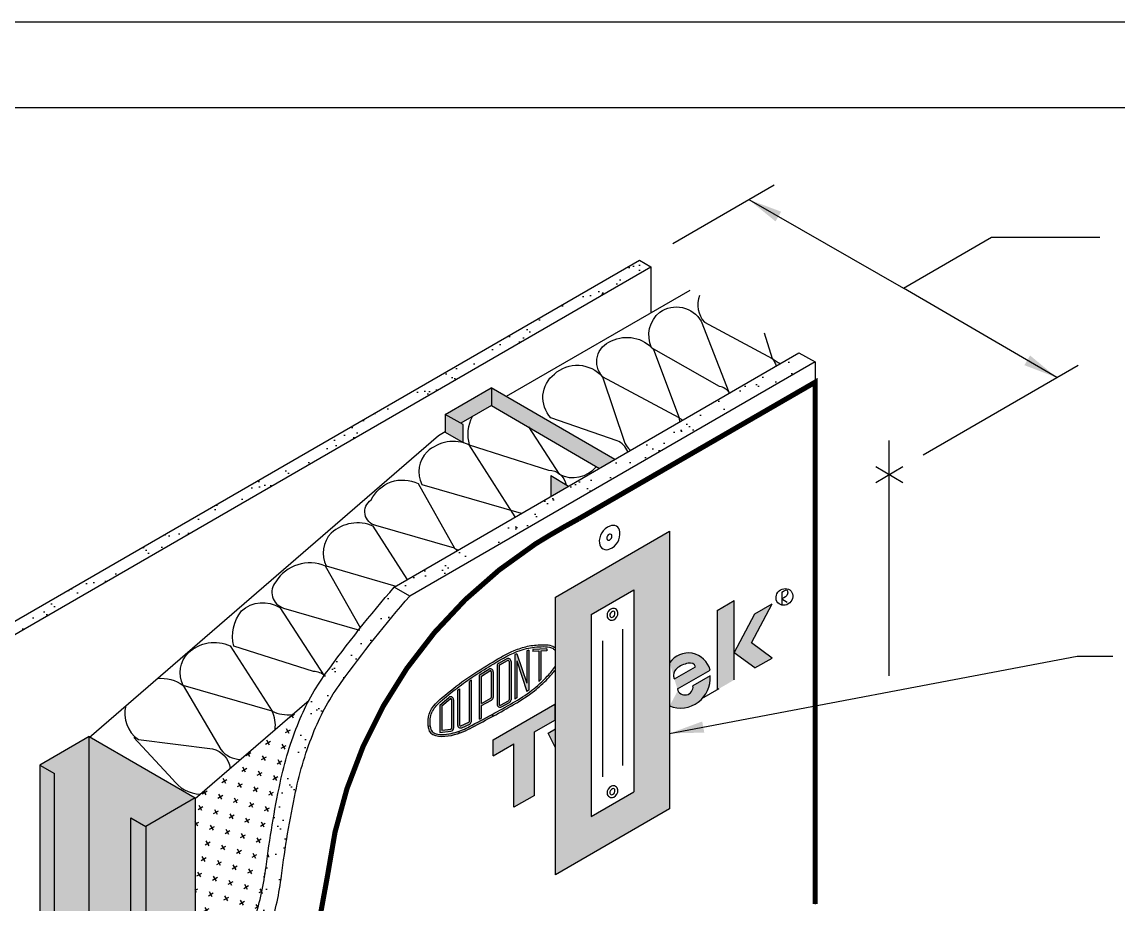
# Model space of a CAD drawing. Extents: x 0 to 51, y 0 to 66.
# Drawn here: x 12.06 to 31.29, y 50.54 to 66 of the extents above; entities that cross this region are included whole.
import ezdxf

# ---------------------------------------------------------------- set-up
doc = ezdxf.new("R2010")
doc.units = 0
doc.header["$LTSCALE"] = 1.5
doc.header["$MEASUREMENT"] = 0
doc.linetypes.add('DASHED', pattern=[0.75, 0.5, -0.25])
doc.layers.get('DEFPOINTS').update_dxf_attribs({"linetype": 'CONTINUOUS'})
for name, color, linetype in [('8X11-TTB$0$B', 5, 'CONTINUOUS'), ('CLADDING', 252, 'CONTINUOUS'), ('DUPONTLOGO', 242, 'CONTINUOUS'), ('FASTENING', 7, 'CONTINUOUS'), ('FLASHING', 124, 'CONTINUOUS'), ('INSULATION', 40, 'CONTINUOUS'), ('STRAIGHTFLASH', 253, 'CONTINUOUS'), ('STRUCTURE', 252, 'CONTINUOUS'), ('STRUCTURE_SHADING', 254, 'CONTINUOUS'), ('TEXT', 7, 'CONTINUOUS'), ('TYVEK', 160, 'DASHED')]:
    doc.layers.add(name, color=color, linetype=linetype)
doc.styles.add('DETAILS', font='sanss___.ttf', dxfattribs={"height": 1})
doc.dimstyles.new('TYVEKDETAILS', dxfattribs={"dimscale": 6, "dimtxt": 1.5, "dimasz": 0.1, "dimexe": 0.75, "dimexo": 0.75, "dimgap": 0.75, "dimtad": 0, "dimtih": 1, "dimtoh": 1, "dimdec": 4, "dimzin": 0, "dimtxsty": 'DETAILS', "dimcen": 0.0625, "dimazin": 3, "dimtfac": 1, "dimtdec": 4, "dimtofl": 0, "dimtmove": 0, "dimatfit": 3, "dimtolj": 1, "dimtzin": 0})
pattern_1 = [(37.50000000000001, (105.9140125984948, 2.98706549606915), (-0.01574833952740204, 0.4817059422532897), [0, -0.38, 0, -0.425, 0, -0.40625]), (7.499999999999999, (105.9140125984948, 2.98706549606915), (0.4424441763169318, 0.7055365163074351), [0, -0.205, 0, -0.3425, 0, -0.13125]), (327.5, (105.6065125984949, 2.98706549606915), (0.7785354654378738, 0.001414763384241124), [0, -0.125, 0, -0.45, 0, -0.5875]), (317.5, (105.6065125984949, 2.98706549606915), (0.7515316511430733, 0.2194188912335623), [0, -0.0625, 0, -0.295, 0, -0.3375])]

msp = doc.modelspace()

# ---------------------------------------------------------------- hatches: boundary and pattern name
at = {"layer": 'DUPONTLOGO'}
h = msp.add_hatch(color=182, dxfattribs=at)
h.paths.add_polyline_path([(25.21568468376127, 55.80102727000931), (24.91498141855858, 55.62741615889824), (24.55413750031497, 54.94371480739755), (24.91498141855858, 54.67668012256314), (25.21568468376147, 54.85029123367423), (24.85484076551805, 55.11732591850861)])
h.paths.add_polyline_path([(24.55413750031506, 55.4190828255653), (24.55413750031526, 55.8605437427786), (24.2534342351121, 55.68693263166746), (24.25343423511188, 54.2947356781186), (24.55413750031487, 54.46834678922987)])
for color, points in [(242, [(20.70762864911086, 54.12839889273315), (20.7423508713328, 54.15135761282821), (20.74235087133333, 54.80478223995964), (20.91596198244419, 54.26615121330473), (20.95068420466636, 54.28910993339998), (20.95068420466639, 54.99062499313263), (20.91596198244444, 54.97946548629821), (20.91596198244437, 54.40974252259343), (20.74235087133319, 54.92366795212587), (20.70762864911083, 54.91250844529137)]), (242, [(21.16050796329223, 54.97378179278495), (21.26318420466626, 54.97819315910216), (21.26318420466635, 55.0129474132879), (21.0201286491108, 55.00250481160478), (21.0201286491108, 54.96775055741905), (21.12578574107, 54.9722899925445), (21.12578574107, 54.44135180196805), (21.16050796329223, 54.4738684316349)]), (242, [(19.94373976022207, 54.46288785264237), (19.90901753799984, 54.43912085756706), (19.9090175379996, 53.74093463435356, -0.2934388249167285), (19.89887940574479, 53.72514740041429), (19.75999051685591, 53.6616029244355, -0.5462656304046162), (19.73540642688849, 53.67739015837478), (19.73540642688859, 54.31172628021238), (19.70068420466655, 54.28706463341585), (19.70068420466626, 53.67739015837471, 0.5462656304051842), (19.77443647456863, 53.63002845655689), (19.91332536345764, 53.69357293253577, 0.2934388249164255), (19.94373976022194, 53.74093463435356)]), (182, [(20.68652812290987, 53.34649258517648), (20.68652812290988, 52.23538147406539), (21.04737204115339, 52.44371480739872), (21.04737204115349, 53.55482591850982), (21.408215959397, 53.76315925184316), (21.408215959397, 54.04093702962094), (20.32568420466639, 53.41593702962094), (20.32568420466639, 53.13815925184317)])]:
    msp.add_hatch(color=color, dxfattribs=at).paths.add_polyline_path(points)
h = msp.add_hatch(color=242, dxfattribs=at)
h.paths.add_polyline_path([(20.63818420466626, 54.79236381918707, 0.5705986825332742), (20.56098078636604, 54.83798897608943), (20.42209189747703, 54.76152018284628, 0.2733997692986748), (20.3951286491107, 54.71589502594395), (20.39512864911096, 54.03950492112681, 0.5736723652123236), (20.47275359545469, 53.99411439771126), (20.61164248434345, 54.07226829382221, 0.2709125763483474), (20.63818420466639, 54.11765881723777)])
h.paths.add_polyline_path([(20.42985087133306, 54.03950492112686, 0.5736723652122874), (20.45572585344765, 54.02437474665501), (20.59461474233652, 54.102528642766, 0.2709125763482448), (20.60346198244417, 54.11765881723785), (20.60346198244417, 54.79236381918712, 0.5705986825362718), (20.57772750967735, 54.80757220482124), (20.43883862078859, 54.73110341157812, 0.2733997692978682), (20.42985087133319, 54.71589502594403)], flags=16)
at = {"layer": 'DUPONTLOGO', "linetype": 'CONTINUOUS'}
h = msp.add_hatch(color=182, dxfattribs=at)
edge = h.paths.add_edge_path()
edge.add_line((23.41979902778942, 54.76937574101766), (23.41979902778945, 54.01152984390595))
edge.add_arc((23.61186250281834, 54.49466395917173), 0.5199105228529559, 248.3203701714728, 364.6283260353746)
edge.add_line((24.13007765344705, 54.53661642551209), (23.82937438824412, 54.36300531440099))
edge.add_arc((23.6905038059066, 54.34422351108434), 0.1401349163293713, -165.32686731612318, 7.7023353979419085, ccw=False)
edge.add_line((23.55493916013687, 54.30872672824472), (24.13007765344729, 54.64078309217886))
edge.add_arc((23.74562614904097, 54.54317418067278), 0.3966490373689382, 14.24589333867995, 145.2301504435154)
edge = h.paths.add_edge_path(flags=16)
edge.add_spline(control_points=[(23.87290992266837, 54.69743752851016), (23.87045291662074, 54.75536295705473), (23.79082092956826, 54.76561559445109), (23.67635622991234, 54.74943814634757), (23.58270477551623, 54.70437125735593), (23.51564575970954, 54.64312598085846), (23.49026892112714, 54.59643416078171), (23.48886860424766, 54.5260539006969), (23.48886860424766, 54.50350260755623), (23.5049297374991, 54.48818710795592)], knot_values=[0.1693351350576057, 0.1693351350576057, 0.1693351350576057, 0.1693351350576057, 0.2476315647027177, 0.2476315647027177, 0.3623169319426805, 0.3623169319426805, 0.4770022991826433, 0.4770022991826433, 0.5437012250705168, 0.5437012250705168, 0.5437012250705168, 0.5437012250705168], degree=3, periodic=0)
edge.add_line((23.50492973749907, 54.48818710795612), (23.87290992266837, 54.69743752851016))
edge = h.paths.add_edge_path(flags=17)
edge.add_line((23.41979902778942, 54.76937574101805), (23.41979902778945, 54.01152984390656))
edge.add_line((23.58881177608174, 54.32828309217876), (23.55493916013687, 54.30872672824478))
at = {"layer": 'DUPONTLOGO'}
h = msp.add_hatch(color=242, dxfattribs=at)
h.paths.add_polyline_path([(20.0826286491107, 53.78103571938826), (20.11735087134164, 53.7997507950585), (20.11735087144181, 54.0172157420014), (20.29831249947323, 54.1147530061629, 0.2758007751185747), (20.32568420443258, 54.1606006782103), (20.3256842046261, 54.61133349259593, 0.5880955590562489), (20.24612560713983, 54.65558033963406), (20.08262864938104, 54.55405622197166)])
h.paths.add_polyline_path([(20.11735087145988, 54.05666047262537), (20.28183808055719, 54.14531812087618, 0.275800775116446), (20.29096198221022, 54.16060067822522), (20.29096198240387, 54.61133349261084, 0.588095559058059), (20.26444244990842, 54.62608244162357), (20.11735087167955, 54.53474531278671)], flags=16)
at = {"layer": 'DUPONTLOGO', "linetype": 'CONTINUOUS'}
h = msp.add_hatch(color=256, dxfattribs=at)
h.paths.add_polyline_path([(19.54545841366975, 54.16047683317903), (19.38818420466638, 54.02702339153929), (19.38818420466638, 53.54854005641098), (19.58487362060895, 53.57026194241409, 0.3823525855096849), (19.63123976022182, 53.62203053624344), (19.63123976022233, 54.1207638942775, 0.6390099729079668)])
h.paths.add_polyline_path([(19.5965175380001, 54.12076389427755), (19.59651753799948, 53.62203053624347, -0.3823525855078152), (19.58106215812861, 53.60477433830039), (19.42290642688861, 53.58730801583321), (19.42290642688852, 54.01094855073704), (19.56792375581592, 54.13400154057807, -0.6390099729076479)], flags=16)
at = {"layer": 'DUPONTLOGO'}
h = msp.add_hatch(color=242, dxfattribs=at)
edge = h.paths.add_edge_path()
edge.add_spline(control_points=[(20.30927798238839, 53.86321052094952), (20.17292870371909, 53.79011832150987), (20.03669189486656, 53.71647968045566), (19.84847370052235, 53.61948964829833), (19.7896419773637, 53.59108116065548), (19.72429641581775, 53.56775732813673)], knot_values=[0.2810519083259829, 0.2810519083259829, 0.2810519083259829, 0.2810519083259829, 0.4864092395876224, 0.4864092395876224, 0.5821236414411977, 0.5821236414411977, 0.5821236414411977, 0.5821236414411977], degree=3, periodic=0)
edge.add_line((19.72429641581768, 53.56775732813669), (19.73596745299669, 53.53505899484826))
edge.add_spline(control_points=[(19.73596745299668, 53.53505899484827), (19.81827278917423, 53.56444116819441), (20.00337378652709, 53.6598360086099), (20.20327145147644, 53.76698692710911), (20.32568420466642, 53.83260369628762)], knot_values=[0.2810600832013738, 0.2810600832013738, 0.2810600832013738, 0.2810600832013738, 0.3977592114784792, 0.5821236414411975, 0.5821236414411975, 0.5821236414411975, 0.5821236414411975], degree=3, periodic=0)
edge.add_line((20.32568414179623, 53.83260366275273), (20.30927798238842, 53.86321052094954))
h = msp.add_hatch(color=242, dxfattribs=at)
edge = h.paths.add_edge_path()
edge.add_line((19.73596745299666, 53.53505899484826), (19.72429641581774, 53.56775732813671))
edge.add_spline(control_points=[(19.72429641581775, 53.56775732813673), (19.70342506727791, 53.5603077045316), (19.68188920217283, 53.55337679775019), (19.56672478742302, 53.52092117139057), (19.44595045443873, 53.50252044582297), (19.31061586039427, 53.52392170242128), (19.27545116659474, 53.538845335323), (19.23359448947433, 53.58151980570604), (19.22544469385751, 53.61411264262349), (19.21816957852839, 53.65901796505315)], knot_values=[0.002358172592852481, 0.002358172592852481, 0.002358172592852481, 0.002358172592852481, 0.03292931765771284, 0.03292931765771284, 0.1592148645761484, 0.1592148645761484, 0.2213124727474919, 0.2213124727474919, 0.2810519083259829, 0.2810519083259829, 0.2810519083259829, 0.2810519083259829], degree=3, periodic=0)
edge.add_line((19.21816957852842, 53.65901796505317), (19.183864747085, 53.65358541123395))
edge.add_spline(control_points=[(19.18386474708499, 53.65358541123402), (19.18851074973414, 53.62423870115116), (19.21698212483667, 53.45908830884859), (19.51174680167862, 53.46730532755326), (19.69276601459886, 53.51963651787704), (19.73596745299668, 53.53505899484827)], knot_values=[0.002347442690703379, 0.002347442690703379, 0.002347442690703379, 0.002347442690703379, 0.04058508663443653, 0.2198056076657352, 0.2810600832013738, 0.2810600832013738, 0.2810600832013738, 0.2810600832013738], degree=3, periodic=0)
at = {"layer": 'DUPONTLOGO', "linetype": 'CONTINUOUS'}
msp.add_hatch(color=182, dxfattribs=at).paths.add_polyline_path([(21.41979902778945, 53.60947166472265), (21.28793465331573, 53.53333973262377), (21.41979902778944, 53.27631643741648)])
at = {"layer": 'INSULATION', "linetype": 'CONTINUOUS'}
h = msp.add_hatch(dxfattribs=at)
h.set_pattern_fill('CROSS', color=256, scale=0.8, angle=30, style=0)
h.set_pattern_definition([(30, (105.9140125984948, 2.98706549606915), (0.07320508075688777, 0.2732050807568878), [0.1, -0.3]), (120, (105.9823138686841, 2.968764225879928), (-0.2732050807568877, 0.07320508075688778), [0.09999999999999994, -0.2999999999999998])])
h.paths.add_polyline_path([(16.58751213942798, 52.6592087809425, -0.04506024657635373), (16.91734814815643, 53.73455932869714, -0.02613215108120839), (17.09584102724907, 54.11377432022235), (15.09727210090016, 52.38788911410574), (15.09727210090016, 48.43008039216728, 0.01378504755350155), (15.61871323942881, 49.13436002283908, 0.05565526587535749), (15.94763804041994, 49.73852229746969, 0.02091384948871565), (16.14405474370576, 50.28415044300183, 0.04479910819463601), (16.34160535688766, 51.19235976732366, -0.02073115222964427)])
at = {"layer": 'STRUCTURE', "linetype": 'CONTINUOUS'}
h = msp.add_hatch(dxfattribs=at)
h.set_pattern_fill('AR-SAND', color=256, scale=0.25, style=0)
h.set_pattern_definition(pattern_1)
h.paths.add_polyline_path([(23.09156312526009, 61.70816298930445), (22.89298589592126, 61.82445448016671), (10.1713332615436, 54.47960490717212), (10.36991049088241, 54.36331341630985)])
h = msp.add_hatch(dxfattribs=at)
h.set_pattern_fill('AR-SAND', color=256, scale=0.25, style=0)
h.set_pattern_definition(pattern_1)
h.paths.add_polyline_path([(16.6122382955703, 51.03610976732366, -0.02073115222964427), (16.85814507811062, 52.5029587809425, -0.04506024657635373), (17.18798108683907, 53.57830932869714, -0.06032015627787331), (17.65733419435946, 54.42102030693194, -0.02256722528568555), (18.86121692306158, 55.93768837568865), (18.59058398437897, 56.09393837568866, 0.02256722528565227), (17.38670125567851, 54.57727030693427, 0.06032015627807897), (16.91734814815626, 53.73455932869677, 0.04506024657631969), (16.58751213942808, 52.65920878094293, 0.02073115222964958), (16.34160535688766, 51.19235976732372, -0.04479910819462923), (16.14405474370583, 50.28415044300202, -0.0209138494887252), (15.94763804041994, 49.73852229746963, -0.05565526587534104), (15.61871323942888, 49.13436002283921, -0.01612494577826756), (15.00495693034132, 48.31345498559639, -0.03370422444087456), (14.49748671122054, 47.7594991013647), (13.47243607800265, 46.78175414235094), (12.98148205838459, 46.51386016285893), (13.25211499706725, 46.35761016285892), (13.74306901668518, 46.62550414235093), (14.76811964990318, 47.6032491013647, 0.03370422444086479), (15.27558986902383, 48.15720498559622, 0.01612494577826873), (15.88934617811145, 48.97811002283908, 0.05565526587535749), (16.21827097910258, 49.58227229746969, 0.02091384948871565), (16.4146876823884, 50.12790044300183, 0.04479910819463601)])
h.paths.add_polyline_path([(25.97376763144532, 60.04412144179885), (25.68856616975162, 60.20010990903375), (18.59058398437897, 56.09393837568866), (18.86121692306157, 55.93768837568866)])
h = msp.add_hatch(color=253, dxfattribs=at)
h.paths.add_polyline_path([(23.41979902778942, 52.20518960613075), (21.41979902778942, 51.05048906775148), (21.41979902778942, 55.9190737002704), (23.41979902778941, 57.07377423864964)])
h.paths.add_polyline_path([(22.04479902778942, 55.61596480894583), (22.79479902778941, 56.04897751083805), (22.79479902778941, 52.5082984974553), (22.04479902778942, 52.07528579556308)], flags=16)
at = {"layer": 'STRUCTURE_SHADING', "linetype": 'CONTINUOUS'}
h = msp.add_hatch(color=256, dxfattribs=at)
h.paths.add_polyline_path([(19.79696401861899, 58.9413385544682), (19.484464018619, 59.12176051358998), (19.48446401861911, 58.8092605135899), (19.79696401861897, 58.6288385544682)])
h.paths.add_polyline_path([(20.29636283466692, 59.27801051358995), (20.29636283466692, 59.57966967178085), (20.28697439026178, 59.58509009268543), (19.484464018619, 59.12176051358997), (19.75509695730173, 58.96551051358989)])
h.paths.add_polyline_path([(20.29636283466692, 59.57966967178083), (20.29636283466691, 59.27801051358994), (22.18913913960738, 58.17569687460708), (22.45835940075913, 58.33144037236045)])
h.paths.add_polyline_path([(21.33702752808008, 58.05218247271169), (21.33702752808008, 57.68275164720193), (21.64705314139943, 57.86210097702175)])
h = msp.add_hatch(color=256, dxfattribs=at)
h.paths.add_polyline_path([(15.09727210090016, 52.40106700049738), (14.23124669711573, 51.90106700049727), (14.23124669711573, 47.50554595676586), (14.49748671122054, 47.7594991013647, 0.03370422444086459), (15.00495693034118, 48.31345498559622, 0.002339378220420443), (15.09727210090016, 48.43008039216727)])
h.paths.add_polyline_path([(14.23124669711573, 51.90106700049727), (13.9714390759804, 52.05106700049728), (13.97143907598039, 47.25772835278958), (14.23124669711573, 47.50554595676586)], flags=17)
h.paths.add_polyline_path([(13.9714390759804, 52.05106700049728), (14.23124669711574, 51.90106700049728), (15.09727210090016, 52.40106700049737), (13.2476890925174, 53.46892424827562), (13.23854356695123, 53.46102653353148), (13.23854356695122, 46.65412835041285), (13.47243607800256, 46.78175414235094), (13.9714390759804, 47.25772835278961)])
h.paths.add_polyline_path([(13.23854356695123, 53.47420441992314), (12.37251816316689, 52.97420441992308), (12.63232578430222, 52.8242044199231), (12.63232578430222, 39.33252665427244), (12.9814820583846, 39.53411212310316), (12.98148205838459, 46.51386016285893), (13.23854356695121, 46.65412835041285)])
h.paths.add_polyline_path([(12.63232578430223, 52.82420441992309), (12.37251816316692, 52.97420441992307), (12.37251816316689, 39.18252665427219), (12.63232578430222, 39.03252665427219)])

# ---------------------------------------------------------------- linework, layer by layer
at = {"layer": '8X11-TTB$0$B', "color": 7}
msp.add_line((1.499999999999979, 64.50000000000001), (49.5, 64.50000000000003), dxfattribs=at)
at = {"layer": 'CLADDING'}
msp.add_line((19.21816957852829, 53.65901796505315), (19.18386474708497, 53.65358541123394), dxfattribs=at)
at = {"layer": 'DEFPOINTS'}
msp.add_line((-1.06581410364015e-14, 66.00000000000001), (51, 66.00000000000001), dxfattribs=at)
at = {"layer": 'DUPONTLOGO', "color": 182}
for p, q in [((25.38914630633936, 56.00582427013207), (25.38914630633936, 55.773012182362)), ((24.25343423511227, 55.68693263166743), (24.55413750031519, 55.86054374277854)), ((24.55413750031481, 54.46834678922983), (24.55413750031519, 55.86054374277854)), ((24.85484076551788, 55.11732591850861), (25.21568468376137, 55.80102727000913)), ((24.91498141855855, 55.62741615889826), (25.21568468376149, 55.80102727000937)), ((25.38914630633936, 55.88941822624703), (25.48092750240012, 55.83026405941035)), ((24.25343423511227, 55.68693263166743), (24.25343423511188, 54.29473567811871)), ((24.55413750031495, 54.94371480739755), (24.91498141855855, 55.62741615889826)), ((25.21568468376149, 54.85029123367427), (24.85484076551788, 55.11732591850861)), ((24.91498141855855, 54.67668012256316), (24.55413750031495, 54.94371480739755)), ((24.91498141855855, 54.67668012256316), (25.21568468376149, 54.85029123367427)), ((23.50492973749907, 54.48818710795612), (23.87290992266837, 54.69743752851016)), ((23.55493916013687, 54.30872672824478), (24.13007765344729, 54.64078309217886)), ((24.13007765344705, 54.53661642551209), (23.82937438824412, 54.36300531440099)), ((24.28046540936635, 54.31034213385104), (23.97976214416342, 54.13673102273993)), ((20.32568420466639, 53.41593702962094), (21.408215959397, 54.04093702962094)), ((21.408215959397, 54.04093702962094), (21.408215959397, 53.76315925184316)), ((21.04737204115362, 53.5548259185099), (21.408215959397, 53.76315925184316)), ((21.04737204115338, 52.44371480739872), (21.04737204115349, 53.55482591850974)), ((21.28793465331574, 53.53333973262377), (21.41979902778942, 53.60947166472264)), ((21.41979902778942, 53.2763164374165), (21.28793465331574, 53.53333973262375)), ((20.32568420466639, 53.13815925184316), (20.32568420466639, 53.41593702962096)), ((20.32568420466639, 53.13815925184316), (20.68652812290988, 53.34649258517644)), ((20.68652812290988, 52.23538147406538), (20.68652812290988, 53.34649258517649)), ((21.04737204115338, 52.44371480739872), (20.68652812290988, 52.23538147406538))]:
    msp.add_line(p, q, dxfattribs=at)
at = {"layer": 'DUPONTLOGO', "color": 242}
for p, q in [((20.95068420466639, 54.99062499313261), (20.91596198244429, 54.97946548629818)), ((20.95068420466639, 54.99062499313261), (20.95068420466639, 54.2891099334)), ((21.26318420466639, 55.0129474132879), (21.02012864911083, 55.00250481160478)), ((21.02012864911083, 55.00250481160478), (21.02012864911083, 54.96775055741905)), ((21.26318420466639, 55.0129474132879), (21.26318420466626, 54.97819315910216)), ((20.42209189747703, 54.76152018284628), (20.56098078636604, 54.83798897608943)), ((20.43883862078859, 54.73110341157812), (20.57772750967735, 54.80757220482124)), ((20.60346198244417, 54.79236381918712), (20.60346198244417, 54.11765881723785)), ((20.63818420466626, 54.79236381918707), (20.63818420466639, 54.11765881723777)), ((20.74235087133319, 54.92366795212587), (20.70762864911083, 54.91250844529137)), ((20.70762864911083, 54.91250844529137), (20.70762864911083, 54.12839889273313)), ((20.74235087133319, 54.92366795212587), (20.91596198244429, 54.40974252259377)), ((20.74235087133331, 54.80478223995964), (20.91596198244417, 54.26615121330473)), ((20.74235087133331, 54.80478223995978), (20.7423508713328, 54.15135761282835)), ((20.91596198244441, 54.97946548629817), (20.91596198244441, 54.40974252259368)), ((21.12578574107013, 54.9722899925445), (21.0201286491107, 54.96775055741905)), ((21.12578574107, 54.97303589266473), (21.12578574107, 54.4413518019681)), ((21.2646746299589, 54.97825719350628), (21.16050796329223, 54.97378179278495)), ((21.16050796329223, 54.97378179278495), (21.16050796329223, 54.47386843163486)), ((20.08262864938091, 54.55405622197159), (20.24612560713983, 54.65558033963406)), ((20.11735087167955, 54.53474531278671), (20.26444244990842, 54.62608244162357)), ((20.29096198240387, 54.61133349261084), (20.29096198221022, 54.16060067822522)), ((20.3256842046261, 54.61133349259593), (20.32568420443258, 54.1606006782103)), ((20.3951286491107, 54.71589502594393), (20.39512864911096, 54.03950492112681)), ((20.42985087133319, 54.71589502594399), (20.42985087133306, 54.03950492112686)), ((19.94373976022207, 54.46288785264237), (19.90901753799984, 54.43912085756706)), ((19.9090175379996, 53.74093463435355), (19.90901753799984, 54.43912085756706)), ((19.94373976022194, 53.74093463435354), (19.94373976022207, 54.46288785264237)), ((20.0826286491107, 53.78103571938826), (20.08262864938104, 54.55405622197155)), ((20.11735087145988, 54.05666047262538), (20.11735087167955, 54.53474531278671)), ((21.16050796329223, 54.47386843163488), (21.12578574107013, 54.44135180196821)), ((19.70068420466652, 54.28706463341584), (19.73540642688862, 54.31172628021239)), ((19.70068420466652, 54.28706463341584), (19.70068420466626, 53.67739015837469)), ((19.73540642688862, 54.31172628021239), (19.73540642688849, 53.67739015837468)), ((20.95068420466639, 54.2891099334), (20.91596198244417, 54.26615121330473)), ((19.38818420466639, 54.02702339153929), (19.54545841366975, 54.16047683317903)), ((19.38818420466639, 54.02702339153929), (19.38818420466639, 53.54854005641097)), ((19.42290642688849, 54.01094855073704), (19.56792375581592, 54.13400154057807)), ((19.5965175380001, 54.12076389427754), (19.59651753799948, 53.62203053624347)), ((19.63123976022233, 54.1207638942775), (19.63123976022182, 53.62203053624344)), ((20.11735087145975, 54.0566604726253), (20.28183808055719, 54.14531812087618)), ((20.11735087144194, 54.01721574200147), (20.29831249947323, 54.1147530061629)), ((20.45572585344763, 54.024374746655), (20.59461474233652, 54.102528642766)), ((20.47275359545469, 53.99411439771126), (20.61164248434345, 54.07226829382221)), ((20.7423508713328, 54.15135761282821), (20.70762864911083, 54.12839889273313)), ((19.42290642688849, 54.01094855073704), (19.42290642688862, 53.5873080158332)), ((20.11735087134164, 53.79975079505851), (20.11735087144181, 54.0172157420013)), ((20.30927798238842, 53.86321052094952), (20.32568414186503, 53.83260366262432)), ((20.32568420466639, 53.83260369628762), (20.30928014804361, 53.86320663147963)), ((19.75999051685594, 53.66160292443551), (19.89887940574495, 53.72514740041436)), ((19.7744364745686, 53.63002845655688), (19.91332536345762, 53.69357293253576)), ((20.0826286491107, 53.78103571938826), (20.11735087134164, 53.7997507950585)), ((19.38818420466639, 53.54854005641097), (19.58487362060895, 53.57026194241409)), ((19.42290642688862, 53.5873080158332), (19.58106215812861, 53.60477433830039)), ((19.73596745299668, 53.53505899484825), (19.72429641581768, 53.56775732813674))]:
    msp.add_line(p, q, dxfattribs=at)
at = {"layer": 'DUPONTLOGO', "color": 182, "linetype": 'CONTINUOUS'}
msp.add_line((23.41979902778942, 54.76937574101766), (23.41979902778945, 54.01152984390595), dxfattribs=at)
at = {"layer": 'DUPONTLOGO', "color": 242}
for centre, radius, start, end in [((20.58610087133293, 54.79236381918707), 0.05208333333333332, 0, 118.8360950130633), ((20.58610087133306, 54.79236381918712), 0.0173611111111111, 0, 118.8360950130791), ((20.27360087129276, 54.6113334926183), 0.05208333333333332, 359.9999999753909, 121.8383859097844), ((20.27360087129276, 54.6113334926183), 0.0173611111111111, 359.9999999753909, 121.8383859097844), ((20.44721198244405, 54.71589502594393), 0.05208333333333332, 118.8360950130773, 180), ((20.44721198244429, 54.71589502594399), 0.0173611111111111, 118.8360950130773, 180), ((19.57915642688899, 54.12076389427757), 0.05208333333333332, 359.9999999999345, 130.3159340501479), ((19.57915642688899, 54.12076389427757), 0.0173611111111111, 359.9999999999345, 130.3159340501479), ((20.27360087109923, 54.16060067823268), 0.0173611111111111, 298.3244090050584, 359.9999999753742), ((20.27360087109923, 54.16060067823268), 0.05208333333333332, 298.3244090050584, 359.9999999753742), ((20.44721198244429, 54.03950492112681), 0.05208333333333332, 180.0000000000094, 299.3668080741979), ((20.44721198244417, 54.03950492112686), 0.0173611111111111, 180, 299.3668080742091), ((20.58610087133306, 54.11765881723785), 0.0173611111111111, 299.3668080741876, 0), ((20.58610087133306, 54.11765881723777), 0.05208333333333332, 299.3668080742091, 1.058488597991058e-11), ((19.7527675379996, 53.67739015837468), 0.05208333333333332, 179.9999999999788, 294.5850530263612), ((19.7527675379996, 53.67739015837468), 0.0173611111111111, 179.9999999999788, 294.5850530263612), ((19.89165642688862, 53.74093463435356), 0.0173611111111111, 294.5850530263791, 359.9999999999808), ((19.57915642688849, 53.6220305362435), 0.0173611111111111, 276.3020641363324, 359.9999999999296), ((19.57915642688849, 53.6220305362435), 0.05208333333333332, 276.3020641363324, 359.9999999999296)]:
    msp.add_arc(centre, radius, start, end, dxfattribs=at)
at = {"layer": 'DUPONTLOGO', "color": 182, "linetype": 'CONTINUOUS'}
for centre, radius, start, end in [((23.74562614904097, 54.54317418067278), 0.3966490373689382, 14.24589333867996, 145.2301504435155), ((23.61186250281834, 54.49466395917173), 0.5199105228529559, 248.3203701714729, 4.628326035374545)]:
    msp.add_arc(centre, radius, start, end, dxfattribs=at)
at = {"layer": 'DUPONTLOGO', "color": 182}
msp.add_arc((23.6905038059066, 54.34422351108434), 0.1401349163293713, 194.6731326838768, 7.702335397941877, dxfattribs=at)
at = {"layer": 'DUPONTLOGO'}
msp.add_arc((19.89165642688862, 53.74093463435356), 0.05208333333333332, 294.5850530263791, 359.9999999999808, dxfattribs=at)
at = {"layer": 'DUPONTLOGO', "color": 182}
msp.add_ellipse((25.43343538738209, 55.92237768201996), major_axis=(0.115727310178816, 0.1029274444390986), ratio=0.9031737347499492, dxfattribs=at)
msp.add_spline([(25.38914630633936, 56.00582427013207), (25.47813637612872, 56.03824774271396), (25.48785438512174, 55.97585263772348), (25.38914630633936, 55.88941822624703)], degree=3, dxfattribs=at)
at = {"layer": 'DUPONTLOGO', "color": 242}
for points, knots in [([(20.31659348376245, 54.78080782019752), (20.43848770907856, 54.85336314602554), (20.63126782263004, 54.96811201058922), (20.92726180320099, 55.06657119617534), (21.16182972903495, 55.08881754258292), (21.34569079543304, 55.0830667053209), (21.41208574039273, 55.03271872502053), (21.41979902778942, 55.02620140637902)], [0, 0, 0, 0, 0.4250670788560927, 0.6722589155997698, 0.9227221223099402, 1.146332823242546, 1.176851266777419, 1.176851266777419, 1.176851266777419, 1.176851266777419]), ([(20.33435320252227, 54.75097117987696), (20.48592182888724, 54.84118965448219), (20.63651496738569, 54.92987091364473), (20.89454299765003, 55.01783983749237), (20.98956427923645, 55.03720734019053), (21.18950524934243, 55.05279226103803), (21.30465321154379, 55.05931044554356), (21.38968138475504, 55.00717272850895), (21.40454041691771, 54.99397748540908), (21.41979902778944, 54.978751431582)], [0, 0, 0, 0, 0.2378461726929006, 0.2378461726929006, 0.3759363467751121, 0.3759363467751121, 0.5140265208573236, 0.5140265208573236, 0.5446093969643058, 0.5446093969643058, 0.5446093969643058, 0.5446093969643058]), ([(19.21773810351263, 53.66170153536268), (19.21788500435806, 53.74824136514953), (19.21977713882172, 53.82749793139443), (19.27941872176561, 53.96339321221996), (19.3341413062781, 54.0257997445443), (19.49206207364057, 54.17089550538071), (19.59580137669464, 54.25076525573202), (19.79214764286101, 54.40054456401826), (19.8909392929136, 54.47053445095615), (20.10509669359396, 54.61092084100149), (20.21973963942555, 54.68095725939555), (20.33435320252227, 54.75097117987696)], [0.001204580648238207, 0.001204580648238207, 0.001204580648238207, 0.001204580648238207, 0.1148556554967574, 0.1148556554967574, 0.2297113109935148, 0.2297113109935148, 0.3984913275604529, 0.3984913275604529, 0.5672713441273911, 0.5672713441273911, 0.7479263056417517, 0.7479263056417517, 0.7479263056417517, 0.7479263056417517]), ([(20.3092779823882, 53.86321052094949), (20.54729228918549, 53.99573678878157), (20.78999202724565, 54.12252523592774), (21.10021550618869, 54.35902136829022), (21.19087519177309, 54.44323087483548), (21.32612761351027, 54.58576286969992), (21.37746511529625, 54.64450856385098), (21.41714325992986, 54.71121601067233), (21.4184861327458, 54.71351770433662), (21.41979902778942, 54.71581470070047)], [0.0002505584379334802, 0.0002505584379334802, 0.0002505584379334802, 0.0002505584379334802, 0.3681301305683303, 0.3681301305683303, 0.5353339496185356, 0.5353339496185356, 0.6400473331687101, 0.6400473331687101, 0.6437986840864764, 0.6437986840864764, 0.6437986840864764, 0.6437986840864764]), ([(20.32568420466642, 53.83260369628762), (20.44843115613317, 53.90095502632587), (20.69599858522665, 54.03881232420972), (21.02576118717251, 54.24345699310358), (21.25404496399774, 54.45552956194221), (21.37026259175981, 54.58319533518079), (21.41401864750227, 54.64317406774738), (21.4197990277894, 54.65142777951236)], [0, 0, 0, 0, 0.4216115361932146, 0.8503452252317041, 1.161437317253338, 1.347489815591189, 1.376635861543023, 1.376635861543023, 1.376635861543023, 1.376635861543023]), ([(19.21773810350536, 53.66170153540685), (19.22512661453314, 53.61540871700632), (19.23318787132942, 53.58193436833201), (19.27545116659474, 53.538845335323), (19.31061586039427, 53.52392170242128), (19.44595045443873, 53.50252044582297), (19.56672478742302, 53.52092117139057), (19.75216285727304, 53.57318131373555), (19.8293618242143, 53.60964117693158), (20.03669189486656, 53.71647968045566), (20.17292870371909, 53.79011832150987), (20.30927798238839, 53.86321052094952)], [0.001174582396085617, 0.001174582396085617, 0.001174582396085617, 0.001174582396085617, 0.06209760817134347, 0.06209760817134347, 0.1241952163426869, 0.1241952163426869, 0.2504807632611225, 0.2504807632611225, 0.3767663101795581, 0.3767663101795581, 0.5821236414411975, 0.5821236414411975, 0.5821236414411975, 0.5821236414411975])]:
    msp.add_open_spline(points, degree=3, knots=knots, dxfattribs=at)
for points in [[(19.18301179689523, 53.65899258517652), (19.2024994728545, 53.86787311818873), (19.47524887554758, 54.19636803370511), (19.88016591699451, 54.50359018269778), (20.31659348376245, 54.78080782019752)], [(19.18301179689523, 53.65899258517652), (19.20475410526952, 53.57146349040163), (19.5957902170271, 53.49591205530855), (19.96399478004851, 53.64016198525117), (20.32568420466642, 53.83260369628762)]]:
    msp.add_spline(points, degree=3, dxfattribs=at)
at = {"layer": 'DUPONTLOGO', "color": 182}
msp.add_open_spline([(23.87290992266837, 54.69743752851016), (23.87045291662074, 54.75536295705473), (23.79082092956826, 54.76561559445109), (23.67635622991234, 54.74943814634757), (23.58270477551623, 54.70437125735593), (23.51564575970954, 54.64312598085846), (23.49026892112714, 54.59643416078171), (23.48886860424766, 54.5260539006969), (23.48886860424766, 54.50350260755623), (23.5049297374991, 54.48818710795592)], degree=3, knots=[0.1693351350576057, 0.1693351350576057, 0.1693351350576057, 0.1693351350576057, 0.2476315647027177, 0.2476315647027177, 0.3623169319426805, 0.3623169319426805, 0.4770022991826433, 0.4770022991826433, 0.5437012250705168, 0.5437012250705168, 0.5437012250705168, 0.5437012250705168], dxfattribs=at)
at = {"layer": 'FASTENING'}
for points in [[(22.18759704859711, 56.86415103078371, 0.5560120530374366), (22.37150903589759, 56.76268913278755, 0.3537160203436514), (22.54471411665447, 57.06268913278755, 0.5462522010927994), (22.37150903589759, 57.16268913278756, 0.345824845351463)], [(22.31856647894995, 56.94497187950179, 0.5560120530374857), (22.36454447577506, 56.91960640500275, 0.3537160203436451), (22.40784574596429, 56.99460640500275, 0.5462522010928085), (22.36454447577506, 57.01960640500274, 0.3458248453514566)]]:
    msp.add_lwpolyline(points, format="xyb", close=True, dxfattribs=at)
at = {"layer": 'FLASHING'}
for p, q in [((22.59479902778941, 55.35615718781049), (22.59479902778941, 52.97017871280699)), ((22.24479902778941, 55.15408459359414), (22.24479902778941, 52.76810611859063))]:
    msp.add_line(p, q, dxfattribs=at)
at = {"layer": 'INSULATION'}
for points in [[(20.55760732893878, 59.43968093449781), (23.78163755906711, 61.30107565573785)], [(13.23854356695123, 53.46102653353149), (19.36338014885302, 58.75019355060173), (19.48446401861911, 58.8201013554057)], [(15.09727210090016, 52.38788911410573), (17.09584102724907, 54.11377432022235)]]:
    msp.add_lwpolyline(points, dxfattribs=at)
for points in [[(23.94586774797863, 61.20625731196073, 0.2847916483686559), (24.03008689796848, 60.73603609032061), (25.2202493040649, 60.10056051677431, -0.09271651603963564), (25.28673392498111, 59.97170260593875)], [(24.47026127339472, 59.50031190075818, 0.1816266251347496), (24.29683509910472, 59.6115568383883), (23.10443584793761, 60.29054730188291, -0.3448708299361887), (23.24937927713238, 60.91327252282564, -0.4411467991369581), (23.97295144172423, 60.75486260743524), (24.45533091746344, 59.50824571341077, 0.007777833478207217), (24.46747841499361, 59.49870521671121)], [(23.59979268437458, 58.99774662656502, 0.03202871412555267), (23.58766963323887, 59.06206195217653), (22.24394987873813, 59.78095365117989, -0.536747544171772), (22.39778019306453, 60.40825895716223, -0.3427013915770983), (23.13808590643284, 60.25691510879808), (23.58766963323887, 59.06206195217653, 0.02638599692185846), (23.64535940745838, 59.02405458640363)], [(25.0783271125793, 60.55243159296221), (25.2202493040649, 60.10056051677431, 0.05570116676894336), (25.35916731897748, 60.013522045461)], [(22.68645659340427, 58.47043178858139, 0.1889720325962667), (22.49873036855001, 58.65940022451701), (21.33779597300925, 59.06298245946385, -0.4440705377667843), (21.3981966918796, 59.82835263285313, -0.4190233518637329), (22.24394987873813, 59.78095365117989), (22.63125753701356, 58.61966635396954, 0.09363444631589295), (22.72735231995897, 58.49404294731649)], [(19.95389934624693, 59.080289126363, 0.1837554878919227), (19.90310814403242, 58.58738135488105), (21.29701864185774, 58.14363790405813, -0.3605427015302063), (21.60351075697724, 57.8887974859594)], [(20.94260837739854, 58.90165052111458), (21.4851941120563, 58.07103756217212, 0.3527059818629059), (22.13526551708789, 58.20707175431664)], [(20.70874239345535, 57.32859796286488), (19.90310814403242, 58.58738135488105, 0.3022487078637421), (19.16668725481731, 58.46572414664991, 0.3254773018761396), (19.07621631054826, 57.8928720834548), (20.81443709137151, 57.38962082515868)], [(19.68608116274655, 56.73816422602115, 0.03099049943975681), (19.64841930340828, 56.77410976780906), (18.26648642677137, 57.17297248204427, -0.6628890130937112), (18.18491673616808, 57.62084833390106, -0.4196590541152578), (19.00847281639034, 57.90815172840846), (19.64841930340828, 56.77410976780906, 0.01957912682887963), (19.70460265328246, 56.74885761356785)], [(18.81405130820921, 56.23469755476254), (18.22136089013976, 57.16076152908754, 0.3022487078637421), (17.48494000092465, 57.03910432085642, 0.3254773018761407), (17.3944690566556, 56.46625225766133), (18.61647859136151, 56.11245494792061)], [(18.00304743246776, 55.37029533390184), (17.38663450987514, 56.46263373009048, 0.3678650593396964), (16.51005874098087, 56.18851833616211, 0.5266669533475435), (16.6446481202562, 55.72745448372629), (17.98062286597122, 55.34185651277247)], [(17.37752030252665, 54.53645663264231, 0.1815913974806574), (17.17204922379498, 54.61399279705606), (15.77813872596966, 55.05773624787897, -0.2399330181346201), (15.91009483901912, 55.67626237563238, -0.341801554806941), (16.58089540912119, 55.7344223524758), (17.36022469399354, 54.54139245516999, 0.00814200258211469), (17.37570407973264, 54.53380786517005)], [(16.49904188341308, 53.59840214576786, 0.1520209387612647), (16.44804305305153, 53.91838331931299), (14.8874941813505, 54.37019484520224, -0.3254773018761408), (14.97796512561951, 54.94304690839738, -0.3022487078637421), (15.71438601483465, 55.06470411662848), (16.44804305305153, 53.91838331931299, 0.1302370909534104), (16.80078301990091, 53.85897387620727)], [(14.43096041338331, 54.49075063643794, -0.1933394415713016), (14.8874941813505, 54.37019484520224), (15.54877099492882, 53.24507241668429, 0.2217572324355131), (15.89304555415961, 53.07508764516156)], [(13.88213678096289, 54.01680821920444, 0.3168064566488975), (14.10171180695426, 53.42065847334246), (15.40176706432968, 53.25713151127864, -0.3263128769106501), (15.70929728898451, 52.91640989913324)], [(14.02034906516554, 53.4583476245226), (14.70215515210609, 52.72932590906017, 0.2310327097442482), (15.18522837152012, 52.46384467623162)]]:
    msp.add_lwpolyline(points, format="xyb", dxfattribs=at)
at = {"layer": 'STRAIGHTFLASH', "linetype": 'CONTINUOUS'}
msp.add_line((23.14612693684096, 52.04718495075197), (23.14612693684096, 52.04718495075197), dxfattribs=at)
at = {"layer": 'STRUCTURE'}
for p, q in [((10.17133326154357, 54.47960490717212), (22.89298589592125, 61.82445448016672)), ((22.89298589592125, 61.82445448016672), (23.09156312526009, 61.70816298930444)), ((10.36991049088241, 54.36331341630984), (23.09156312526009, 61.70816298930444)), ((18.59058398437896, 56.09393837568867), (25.68856616975163, 60.20010990903373)), ((25.68856616975163, 60.20010990903373), (25.97376763144531, 60.04412144179885)), ((25.97376763144531, 60.04412144179885), (18.86121692306158, 55.93768837568865)), ((25.97376763144531, 60.04412144179885), (25.97376763144508, 50.53871259627102)), ((19.484464018619, 59.12176051358998), (20.2869743902618, 59.58509009268543)), ((22.45835940075913, 58.33144037236045), (20.28697439026461, 59.58509009268379)), ((20.29636283466692, 59.57966967178083), (20.29636283466692, 59.27801051358996)), ((20.29636283466692, 59.27801051358996), (19.75509695730172, 58.9655105135899)), ((20.29636283466692, 59.27801051358993), (22.18913913960738, 58.17569687460707)), ((19.484464018619, 59.12176051358996), (19.48446401861911, 58.8092605135899)), ((19.79696401861899, 58.9413385544682), (19.484464018619, 59.12176051358998)), ((19.48446401861911, 58.8092605135899), (19.79696401861897, 58.6288385544682)), ((21.33702752808008, 58.05218247271169), (21.6470531413994, 57.86210097702177)), ((13.23854356695123, 53.47420441992313), (12.37251816316689, 52.97420441992308)), ((15.09727210090016, 52.40106700049738), (14.23124669711573, 51.90106700049728))]:
    msp.add_line(p, q, dxfattribs=at)
at = {"layer": 'STRUCTURE', "linetype": 'CONTINUOUS'}
for p, q in [((23.09156312526009, 61.70816298930444), (23.09156312526009, 60.90266099561849)), ((19.79696401861897, 58.6288385544682), (19.79696401861899, 58.9413385544682)), ((18.86121692306158, 55.93768837568865), (18.59058398437897, 56.09393837568867)), ((13.23854356695121, 46.65412835041284), (13.23854356695123, 53.47420441992313)), ((13.23854356695123, 53.47420441992313), (15.09727210090016, 52.40106700049738)), ((12.37251816316689, 52.97420441992308), (12.63232578430223, 52.82420441992308)), ((12.37251816316691, 52.97420441992307), (12.37251816316689, 39.18252665427219)), ((12.63232578430222, 39.03252665427219), (12.63232578430223, 52.82420441992308)), ((15.09727210090016, 52.40106700049738), (15.09727210090016, 48.43008039216726)), ((13.97143907598039, 47.25772835278958), (13.97143907598039, 52.05106700049728)), ((13.97143907598039, 52.05106700049728), (14.23124669711573, 51.90106700049728)), ((14.23124669711573, 51.90106700049728), (14.23124669711573, 47.50554595676586))]:
    msp.add_line(p, q, dxfattribs=at)
at = {"layer": 'STRUCTURE', "color": 7, "linetype": 'CONTINUOUS'}
for p, q in [((22.04479902778942, 55.61596480894583), (22.79479902778941, 56.04897751083805)), ((22.79479902778941, 56.04897751083805), (22.79479902778941, 52.5082984974553)), ((22.04479902778942, 55.61596480894583), (22.04479902778942, 52.07528579556308)), ((22.04479902778942, 52.07528579556308), (22.79479902778941, 52.5082984974553))]:
    msp.add_line(p, q, dxfattribs=at)
at = {"layer": 'STRUCTURE'}
msp.add_lwpolyline([(21.33702752808008, 58.0521824727117), (21.33702752808008, 57.68275164720193)], dxfattribs=at)
at = {"layer": 'STRUCTURE', "color": 7, "linetype": 'CONTINUOUS'}
msp.add_lwpolyline([(23.41979902778942, 52.20518960613075), (21.41979902778942, 51.05048906775148), (21.41979902778942, 55.9190737002704), (23.41979902778941, 57.07377423864964)], close=True, dxfattribs=at)
at = {"layer": 'STRUCTURE'}
for points in [[(13.47243607800259, 46.78175414235093), (14.49748671122054, 47.7594991013647, 0.03370422444086459), (15.00495693034118, 48.31345498559622, 0.01612494577826852), (15.6187132394288, 49.13436002283908, 0.05565526587535752), (15.94763804041994, 49.73852229746969, 0.02091384948871563), (16.14405474370576, 50.28415044300183, 0.04479910819463599), (16.34160535688766, 51.19235976732366, -0.02073115222964426), (16.58751213942798, 52.65920878094251, -0.04506024657635373), (16.91734814815643, 53.73455932869714, -0.06032015627787327), (17.38670125567682, 54.57727030693194, -0.02256722528568792), (18.59058398437909, 56.0939383756888)], [(13.74306901668523, 46.62550414235093), (14.76811964990318, 47.6032491013647, 0.03370422444086459), (15.27558986902382, 48.15720498559622, 0.01612494577826852), (15.88934617811144, 48.97811002283908, 0.05565526587535752), (16.21827097910258, 49.58227229746969, 0.02091384948871563), (16.4146876823884, 50.12790044300183, 0.04479910819463599), (16.6122382955703, 51.03610976732366, -0.02073115222964426), (16.85814507811062, 52.50295878094251, -0.04506024657635373), (17.18798108683907, 53.57830932869714, -0.06032015627787327), (17.65733419435946, 54.42102030693194, -0.02256722528568792), (18.86121692306173, 55.9376883756888)]]:
    msp.add_lwpolyline(points, format="xyb", dxfattribs=at)
for points in [[(22.32243291856966, 55.58923244169077, 0.5332611511759935), (22.43917586257101, 55.5226960930491, 0.3404107835929959), (22.51128191943491, 55.64855038257227, 0.5202022726878462), (22.3984007344451, 55.71411141041043, 0.3363041214731219)], [(22.37225900021835, 55.59353201629604, 0.5560120528609622), (22.41823699703902, 55.56816654180817, 0.3537160202704964), (22.46153826723307, 55.64316654178758, 0.5462522015011562), (22.41823699702923, 55.66816654180263, 0.345824845341043)], [(22.32243291856966, 52.479980041983, 0.5332611511759935), (22.43917586257101, 52.41344369334134, 0.3404107835929859), (22.51128191943491, 52.5392979828645, 0.5202022726878863), (22.3984007344451, 52.60485901070267, 0.3363041214731115)], [(22.37225900021613, 52.48427961663111, 0.5560120539956376), (22.41823699709963, 52.45891414212372, 0.3537160200688199), (22.46153826723235, 52.53391414209544, 0.546252200689028), (22.41823699708138, 52.55891414212177, 0.345824845405467)]]:
    msp.add_lwpolyline(points, format="xyb", close=True, dxfattribs=at)
at = {"layer": 'TEXT'}
for p, q in [((23.47416399883185, 62.1180368479791), (25.25199198522726, 63.14446631449735)), ((27.52024618697758, 61.33377263896719), (29.06721336141445, 62.22691455355583)), ((29.06721336141445, 62.22691455355583), (30.96470784489173, 62.22691455355583)), ((27.86894389060406, 58.41482250252054), (30.58734376014004, 59.98429139896216)), ((27.27280573712158, 54.53782287262781), (27.27280573712158, 58.66114473779299)), ((27.03369602008299, 57.93028597190297), (27.5119154541602, 58.20638609089915)), ((27.03369602008299, 58.20638609089915), (27.5119154541602, 57.93028597190295))]:
    msp.add_line(p, q, dxfattribs=at)
at = {"layer": 'TYVEK', "const_width": 0.09}
msp.add_lwpolyline([(25.97376763144531, 50.53871259627114), (25.97376763144531, 59.6863790134108), (21.82337901526918, 57.2901510286199, 0.01524367616600851), (21.06782858655844, 56.85234903943044, 0.2219802846438513), (17.41711097094534, 51.02328940499626, -0.2669366406480506), (13.33093396994931, 45.70871192580634), (13.33093396994931, 36.40778518330258), (18.96192853301604, 39.65884141009447)], format="xyb", dxfattribs=at)

# ---------------------------------------------------------------- leaders
at = {"layer": 'TEXT'}
for points, override in [([(24.80599935179198, 62.8869723475269), (27.52024618697758, 61.33377263896718)], {"dimgap": 0.75, "dimtad": 0, "dimfxl": 3}), ([(30.21046699650417, 59.76670149802567), (27.52024618697758, 61.33377263896718)], {"dimfxl": 3}), ([(23.41979902778942, 53.52969904221613), (30.56900984428182, 54.88428237919999), (31.19329473952242, 54.88473783636812)], {"dimfxl": 3})]:
    msp.add_leader(points, dimstyle='TYVEKDETAILS', override=override, dxfattribs=at)

doc.saveas('drawing.dxf')
